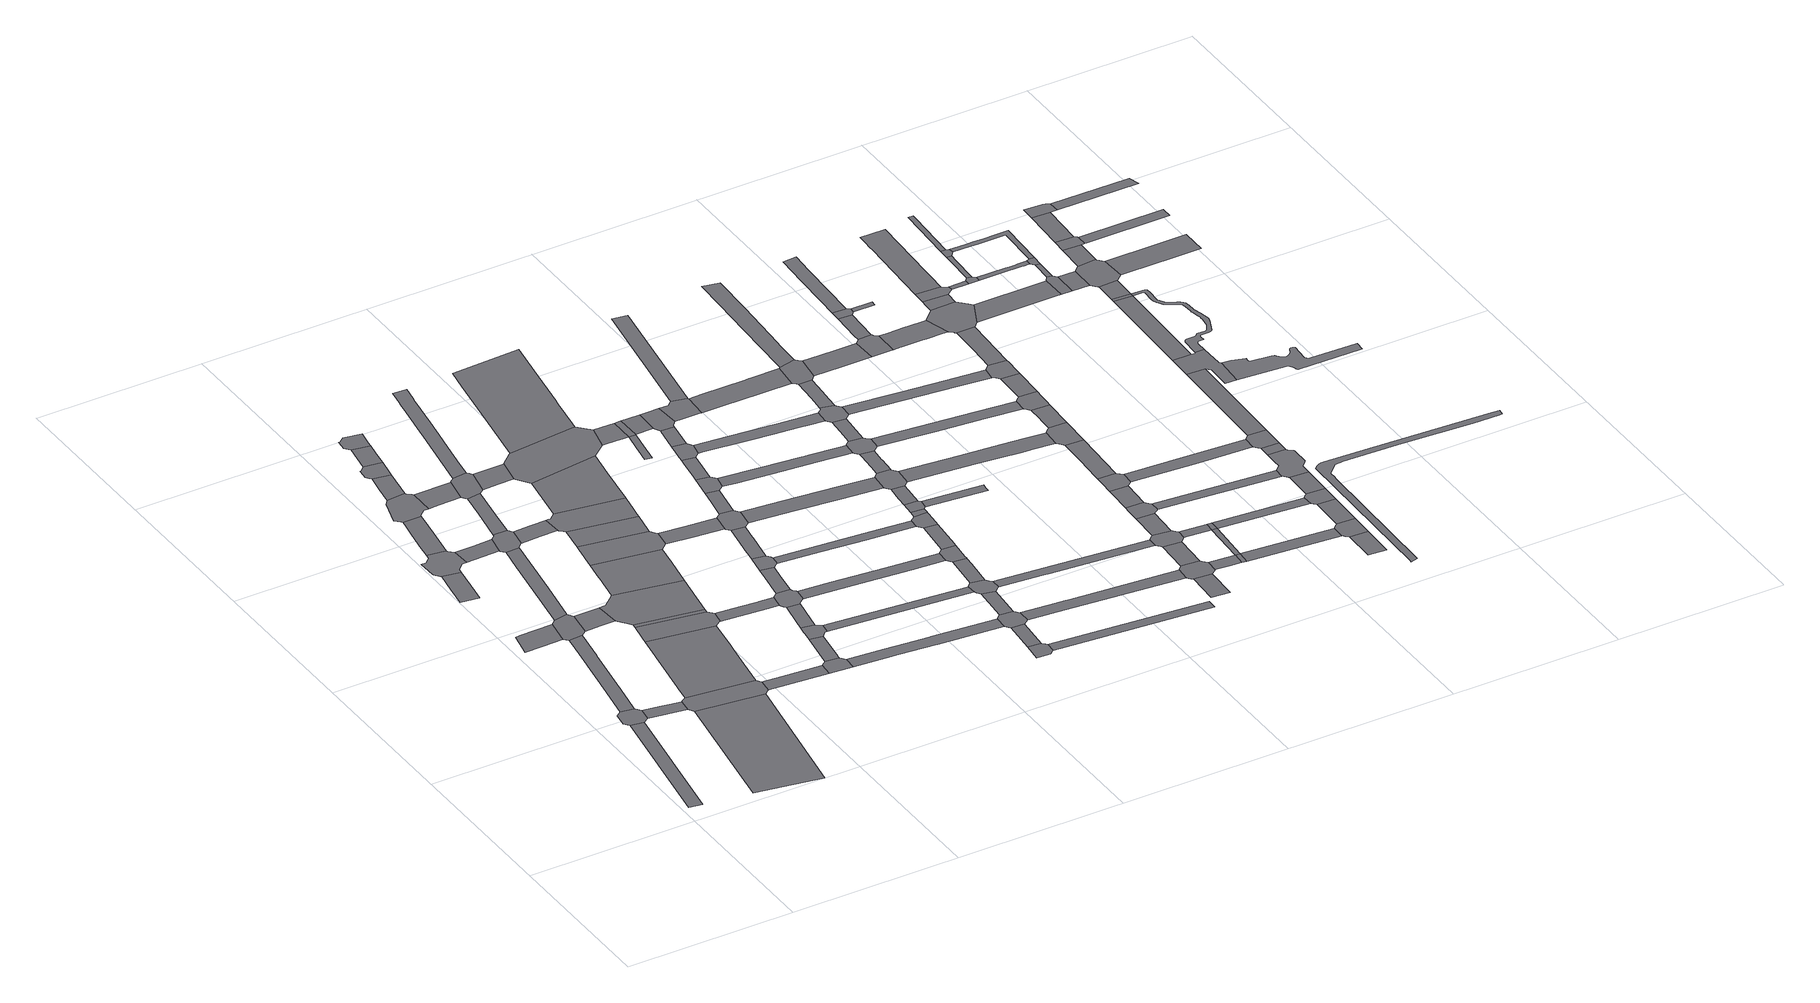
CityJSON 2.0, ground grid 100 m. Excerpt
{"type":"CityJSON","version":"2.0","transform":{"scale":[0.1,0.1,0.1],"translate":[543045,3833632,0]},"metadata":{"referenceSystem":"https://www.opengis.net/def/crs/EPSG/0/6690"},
"CityObjects":{
"road1":{"type":"Road","attributes":{"RoadStructureAttribute.sectionType":"1"},"geometry":[{"type":"MultiSurface","lod":"1","boundaries":[[[0,1,2,3]]]}]},
"road2":{"type":"Road","geometry":[{"type":"MultiSurface","lod":"1","boundaries":[[[4,5,6,0,3,7,8,9,10]]]}]},
"road3":{"type":"Road","attributes":{"RoadStructureAttribute.sectionType":"1"},"geometry":[{"type":"MultiSurface","lod":"1","boundaries":[[[11,8,7,12,13]]]}]},
"road4":{"type":"Road","attributes":{"RoadStructureAttribute.sectionType":"1"},"geometry":[{"type":"MultiSurface","lod":"1","boundaries":[[[14,15,16,17,18,19,20,21,22,23,24,25,4,10]]]}]},
"road5":{"type":"Road","attributes":{"RoadStructureAttribute.sectionType":"1"},"geometry":[{"type":"MultiSurface","lod":"1","boundaries":[[[26,27,28,29,30,31]]]}]},
"road6":{"type":"Road","attributes":{"function":"3","RoadStructureAttribute.sectionType":"1"},"geometry":[{"type":"MultiSurface","lod":"1","boundaries":[[[32,33,34,35]]]}]},
"road7":{"type":"Road","attributes":{"RoadStructureAttribute.sectionType":"1"},"geometry":[{"type":"MultiSurface","lod":"1","boundaries":[[[36,37,38,39,40,41]]]}]},
"road8":{"type":"Road","geometry":[{"type":"MultiSurface","lod":"1","boundaries":[[[42,43,26,31,21,20,44,45]]]}]},
"road9":{"type":"Road","geometry":[{"type":"MultiSurface","lod":"1","boundaries":[[[46,47,48,49,50,51,52,53,54,36,41,55,56,57,58,59,60,61,62,63]]]}]},
"road10":{"type":"Road","geometry":[{"type":"MultiSurface","lod":"1","boundaries":[[[64,65,13,12,66,32,35,67,68,69,70,71,72]]]}]},
"road11":{"type":"Road","attributes":{"RoadStructureAttribute.sectionType":"1"},"geometry":[{"type":"MultiSurface","lod":"1","boundaries":[[[73,74,75,76,46,63,77,78,79]]]}]},
"road12":{"type":"Road","attributes":{"RoadStructureAttribute.sectionType":"1"},"geometry":[{"type":"MultiSurface","lod":"1","boundaries":[[[80,81,45,44,82,83]]]}]},
"road13":{"type":"Road","attributes":{"RoadStructureAttribute.sectionType":"1"},"geometry":[{"type":"MultiSurface","lod":"1","boundaries":[[[84,85,86,87,88,89,90,43,42]]]}]},
"road14":{"type":"Road","attributes":{"RoadStructureAttribute.sectionType":"1"},"geometry":[{"type":"MultiSurface","lod":"1","boundaries":[[[91,92,60,59,93,94]]]}]},
"road15":{"type":"Road","attributes":{"function":"3","RoadStructureAttribute.sectionType":"1"},"geometry":[{"type":"MultiSurface","lod":"1","boundaries":[[[95,96,97,64,72,98,99,100,101]]]}]},
"road16":{"type":"Road","geometry":[{"type":"MultiSurface","lod":"1","boundaries":[[[102,103,104,105,106,107,108,109,110,73,79,111,112,113,114]]]}]},
"road17":{"type":"Road","attributes":{"RoadStructureAttribute.sectionType":"1"},"geometry":[{"type":"MultiSurface","lod":"1","boundaries":[[[115,116,105,104,117]]]}]},
"road18":{"type":"Road","geometry":[{"type":"MultiSurface","lod":"1","boundaries":[[[118,119,120,91,94,121,122,87,86,123,124,125,126,127,128]]]}]},
"road19":{"type":"Road","geometry":[{"type":"MultiSurface","lod":"1","boundaries":[[[129,130,95,101,131,132,133,134,135,136,137]]]}]},
"road20":{"type":"Road","geometry":[{"type":"MultiSurface","lod":"1","boundaries":[[[138,139,140,141,142,143,144,115,117,145,146,147,148]]]}]},
"road21":{"type":"Road","attributes":{"function":"3","RoadStructureAttribute.sectionType":"1"},"geometry":[{"type":"MultiSurface","lod":"1","boundaries":[[[149,129,137,150]]]}]},
"road22":{"type":"Road","attributes":{"RoadStructureAttribute.sectionType":"1"},"geometry":[{"type":"MultiSurface","lod":"1","boundaries":[[[151,70,69,152,153,154]]]}]},
"road23":{"type":"Road","geometry":[{"type":"MultiSurface","lod":"1","boundaries":[[[155,156,157,158,80,83,159,149,150,160,161]]]}]},
"road24":{"type":"Road","attributes":{"RoadStructureAttribute.sectionType":"1"},"geometry":[{"type":"MultiSurface","lod":"1","boundaries":[[[162,114,113,163,164]]]}]},
"road25":{"type":"Road","attributes":{"RoadStructureAttribute.sectionType":"1"},"geometry":[{"type":"MultiSurface","lod":"1","boundaries":[[[165,166,138,148,167,168]]]}]},
"road26":{"type":"Road","attributes":{"RoadStructureAttribute.sectionType":"1"},"geometry":[{"type":"MultiSurface","lod":"1","boundaries":[[[169,170,171,172,173,118,128]]]}]},
"road27":{"type":"Road","geometry":[{"type":"MultiSurface","lod":"1","boundaries":[[[174,175,176,177,178,179,180,165,168,181,182]]]}]},
"road28":{"type":"Road","attributes":{"RoadStructureAttribute.sectionType":"1"},"geometry":[{"type":"MultiSurface","lod":"1","boundaries":[[[183,184,126,125,185,186]]]}]},
"road29":{"type":"Road","attributes":{"function":"3","RoadStructureAttribute.sectionType":"1"},"geometry":[{"type":"MultiSurface","lod":"1","boundaries":[[[187,188,189,190,155,161,191,192]]]}]},
"road30":{"type":"Road","geometry":[{"type":"MultiSurface","lod":"1","boundaries":[[[193,194,195,196,162,164,197,172,171,198,199,200]]]}]},
"road31":{"type":"Road","geometry":[{"type":"MultiSurface","lod":"1","boundaries":[[[201,154,153,202,203,204]]]}]},
"road32":{"type":"Road","geometry":[{"type":"MultiSurface","lod":"1","boundaries":[[[205,206,187,192,207,208,209,210,211]]]}]},
"road33":{"type":"Road","attributes":{"RoadStructureAttribute.sectionType":"1"},"geometry":[{"type":"MultiSurface","lod":"1","boundaries":[[[212,213,214,201,204,215,216,217]]]}]},
"road34":{"type":"Road","attributes":{"RoadStructureAttribute.sectionType":"1"},"geometry":[{"type":"MultiSurface","lod":"1","boundaries":[[[218,219,220,134,133,221,222,223]]]}]},
"road35":{"type":"Road","attributes":{"RoadStructureAttribute.sectionType":"1"},"geometry":[{"type":"MultiSurface","lod":"1","boundaries":[[[224,225,200,199,226,227]]]}]},
"road36":{"type":"Road","attributes":{"function":"3","RoadStructureAttribute.sectionType":"1"},"geometry":[{"type":"MultiSurface","lod":"1","boundaries":[[[228,205,211,229,230]]]}]},
"road37":{"type":"Road","geometry":[{"type":"MultiSurface","lod":"1","boundaries":[[[231,232,233,212,217,234,235,236,237,238,239]]]}]},
"road38":{"type":"Road","attributes":{"RoadStructureAttribute.sectionType":"1"},"geometry":[{"type":"MultiSurface","lod":"1","boundaries":[[[240,241,242,243,244,245,246,247,248,195,194,249,250,251,252,253,254,255,256]]]}]},
"road39":{"type":"Road","geometry":[{"type":"MultiSurface","lod":"1","boundaries":[[[257,258,259,260,183,186,261,262,228,230,263,264,265]]]}]},
"road40":{"type":"Road","attributes":{"RoadStructureAttribute.sectionType":"1"},"geometry":[{"type":"MultiSurface","lod":"1","boundaries":[[[266,267,231,239,268,269]]]}]},
"road41":{"type":"Road","geometry":[{"type":"MultiSurface","lod":"1","boundaries":[[[270,271,223,222,272,266,269,273,274,275,276,277,278,279,280]]]}]},
"road42":{"type":"Road","attributes":{"function":"3","RoadStructureAttribute.sectionType":"1"},"geometry":[{"type":"MultiSurface","lod":"1","boundaries":[[[281,282,283,284,257,265]]]}]},
"road43":{"type":"Road","attributes":{"RoadStructureAttribute.sectionType":"1"},"geometry":[{"type":"MultiSurface","lod":"1","boundaries":[[[285,286,287,270,280,288,289,290]]]}]},
"road44":{"type":"Road","attributes":{"RoadStructureAttribute.sectionType":"1"},"geometry":[{"type":"MultiSurface","lod":"1","boundaries":[[[291,209,208,292,293,294,295]]]}]},
"road45":{"type":"Road","geometry":[{"type":"MultiSurface","lod":"1","boundaries":[[[296,285,290,297,298,299,300,301]]]}]},
"road46":{"type":"Road","geometry":[{"type":"MultiSurface","lod":"1","boundaries":[[[302,303,304,305,224,227,306,307,283,282,308,309]]]}]},
"road47":{"type":"Road","attributes":{"RoadStructureAttribute.sectionType":"1"},"geometry":[{"type":"MultiSurface","lod":"1","boundaries":[[[310,311,312,313,203,202,314,315,316,317,318,319]]]}]},
"road48":{"type":"Road","attributes":{"RoadStructureAttribute.sectionType":"1"},"geometry":[{"type":"MultiSurface","lod":"1","boundaries":[[[320,321,322,296,301,323,324,325]]]}]},
"road49":{"type":"Road","attributes":{"RoadStructureAttribute.sectionType":"1"},"geometry":[{"type":"MultiSurface","lod":"1","boundaries":[[[237,236,326,327]]]}]},
"road50":{"type":"Road","geometry":[{"type":"MultiSurface","lod":"1","boundaries":[[[328,329,330,295,294,331,320,325,332,333,334,335,336,337,338]]]}]},
"road51":{"type":"Road","attributes":{"function":"3","RoadStructureAttribute.sectionType":"1"},"geometry":[{"type":"MultiSurface","lod":"1","boundaries":[[[339,340,341,342,343,344,345,346,304,303]]]}]},
"road52":{"type":"Road","attributes":{"RoadStructureAttribute.sectionType":"1"},"geometry":[{"type":"MultiSurface","lod":"1","boundaries":[[[347,348,328,338,349,350]]]}]},
"road53":{"type":"Road","attributes":{"RoadStructureAttribute.sectionType":"1"},"geometry":[{"type":"MultiSurface","lod":"1","boundaries":[[[351,352,277,276,353,354,355,356,357]]]}]},
"road54":{"type":"Road","attributes":{"RoadStructureAttribute.sectionType":"1"},"geometry":[{"type":"MultiSurface","lod":"1","boundaries":[[[358,309,308,359,360,361,362,363,364]]]}]},
"road55":{"type":"Road","geometry":[{"type":"MultiSurface","lod":"1","boundaries":[[[365,347,350,366,367,368]]]}]},
"road56":{"type":"Road","attributes":{"RoadStructureAttribute.sectionType":"1"},"geometry":[{"type":"MultiSurface","lod":"1","boundaries":[[[363,369,370,371,372,373,374,375]]]}]},
"road57":{"type":"Road","geometry":[{"type":"MultiSurface","lod":"1","boundaries":[[[376,377,378,379,380,381,382,383]]]}]},
"road58":{"type":"Road","attributes":{"RoadStructureAttribute.sectionType":"1"},"geometry":[{"type":"MultiSurface","lod":"1","boundaries":[[[384,385,386,365,368,387,388]]]}]},
"road59":{"type":"Road","attributes":{"RoadStructureAttribute.sectionType":"1"},"geometry":[{"type":"MultiSurface","lod":"1","boundaries":[[[389,376,383,390,391,392]]]}]},
"road60":{"type":"Road","attributes":{"RoadStructureAttribute.sectionType":"1"},"geometry":[{"type":"MultiSurface","lod":"1","boundaries":[[[393,394,299,298,395,396,397,398]]]}]},
"road61":{"type":"Road","geometry":[{"type":"MultiSurface","lod":"1","boundaries":[[[364,363,375,399,400]]]}]},
"road62":{"type":"Road","geometry":[{"type":"MultiSurface","lod":"1","boundaries":[[[401,402,319,318,403,389,392,404,405,406]]]}]},
"road63":{"type":"Road","geometry":[{"type":"MultiSurface","lod":"1","boundaries":[[[407,408,409,384,388,410,411,412,413]]]}]},
"road64":{"type":"Road","attributes":{"RoadStructureAttribute.sectionType":"1"},"geometry":[{"type":"MultiSurface","lod":"1","boundaries":[[[400,399,414,415,416]]]}]},
"road65":{"type":"Road","attributes":{"RoadStructureAttribute.sectionType":"1"},"geometry":[{"type":"MultiSurface","lod":"1","boundaries":[[[417,401,406,418]]]}]},
"road66":{"type":"Road","attributes":{"RoadStructureAttribute.sectionType":"1"},"geometry":[{"type":"MultiSurface","lod":"1","boundaries":[[[419,420,407,413,421]]]}]},
"road67":{"type":"Road","attributes":{"RoadStructureAttribute.sectionType":"1"},"geometry":[{"type":"MultiSurface","lod":"1","boundaries":[[[422,423,335,334,424,425,426,427]]]}]},
"road68":{"type":"Road","geometry":[{"type":"MultiSurface","lod":"1","boundaries":[[[428,429,327,326,430,417,418,431,432,433,434,435]]]}]},
"road69":{"type":"Road","geometry":[{"type":"MultiSurface","lod":"1","boundaries":[[[436,416,415,437,419,421,438,439,440,441]]]}]},
"road70":{"type":"Road","attributes":{"RoadStructureAttribute.sectionType":"1"},"geometry":[{"type":"MultiSurface","lod":"1","boundaries":[[[442,443,428,435,444,445]]]}]},
"road71":{"type":"Road","geometry":[{"type":"MultiSurface","lod":"1","boundaries":[[[446,357,356,442,445,447,448,449]]]}]},
"road72":{"type":"Road","attributes":{"RoadStructureAttribute.sectionType":"1"},"geometry":[{"type":"MultiSurface","lod":"1","boundaries":[[[450,451,452,453,454,367,366,455,456,457,458,459,460,461,462]]]}]},
"road73":{"type":"Road","geometry":[{"type":"MultiSurface","lod":"1","boundaries":[[[463,464,465,466,441,440,467,468,469,470,471,472]]]}]},
"road74":{"type":"Road","attributes":{"RoadStructureAttribute.sectionType":"1"},"geometry":[{"type":"MultiSurface","lod":"1","boundaries":[[[473,474,446,449,475,476]]]}]},
"road75":{"type":"Road","geometry":[{"type":"MultiSurface","lod":"1","boundaries":[[[477,478,479,480,481,482,398,397,483,473,476]]]}]},
"road76":{"type":"Road","attributes":{"RoadStructureAttribute.sectionType":"1"},"geometry":[{"type":"MultiSurface","lod":"1","boundaries":[[[381,380,484,485]]]}]},
"road77":{"type":"Road","attributes":{"RoadStructureAttribute.sectionType":"1"},"geometry":[{"type":"MultiSurface","lod":"1","boundaries":[[[486,487,488,489,412,411,490,491,492,493,494,495,496,497]]]}]},
"road78":{"type":"Road","attributes":{"RoadStructureAttribute.sectionType":"1"},"geometry":[{"type":"MultiSurface","lod":"1","boundaries":[[[498,481,480,499,500]]]}]},
"road79":{"type":"Road","geometry":[{"type":"MultiSurface","lod":"1","boundaries":[[[501,498,500,502,503,504]]]}]},
"road80":{"type":"Road","attributes":{"RoadStructureAttribute.sectionType":"1"},"geometry":[{"type":"MultiSurface","lod":"1","boundaries":[[[505,506,501,504,507]]]}]},
"road81":{"type":"Road","attributes":{"RoadStructureAttribute.sectionType":"1"},"geometry":[{"type":"MultiSurface","lod":"1","boundaries":[[[508,509,510,511,512,405,404,513,514,515]]]}]},
"road82":{"type":"Road","attributes":{"RoadStructureAttribute.sectionType":"1"},"geometry":[{"type":"MultiSurface","lod":"1","boundaries":[[[516,463,472,517]]]}]},
"road83":{"type":"Road","geometry":[{"type":"MultiSurface","lod":"1","boundaries":[[[518,519,427,426,505,507,520,521,522,523]]]}]},
"road84":{"type":"Road","attributes":{"RoadStructureAttribute.sectionType":"1"},"geometry":[{"type":"MultiSurface","lod":"1","boundaries":[[[433,432,524,525,526,527]]]}]},
"road85":{"type":"Road","attributes":{"RoadStructureAttribute.sectionType":"1"},"geometry":[{"type":"MultiSurface","lod":"1","boundaries":[[[528,529,530,531,518,523,532,533,534]]]}]},
"road86":{"type":"Road","attributes":{"RoadStructureAttribute.sectionType":"1"},"geometry":[{"type":"MultiSurface","lod":"1","boundaries":[[[535,536,537,538,471,470,539,540,541,542,543,544,545]]]}]},
"road87":{"type":"Road","attributes":{"RoadStructureAttribute.sectionType":"1"},"geometry":[{"type":"MultiSurface","lod":"1","boundaries":[[[546,547,548,503,502]]]}]},
"road88":{"type":"Road","geometry":[{"type":"MultiSurface","lod":"1","boundaries":[[[549,550,551,462,461,552,553,528,534,554,555,556,557,558,559]]]}]},
"road89":{"type":"Road","attributes":{"RoadStructureAttribute.sectionType":"1"},"geometry":[{"type":"MultiSurface","lod":"1","boundaries":[[[560,561,549,559,562]]]}]},
"road90":{"type":"Road","geometry":[{"type":"MultiSurface","lod":"1","boundaries":[[[563,564,565,497,496,566,567,560,562,568,569,570,571,572,573]]]}]},
"road91":{"type":"Road","attributes":{"RoadStructureAttribute.sectionType":"1"},"geometry":[{"type":"MultiSurface","lod":"1","boundaries":[[[574,575,563,573,576,577,578,579]]]}]},
"road92":{"type":"Road","attributes":{"RoadStructureAttribute.sectionType":"1"},"geometry":[{"type":"MultiSurface","lod":"1","boundaries":[[[580,581,582,583]]]}]},
"road93":{"type":"Road","geometry":[{"type":"MultiSurface","lod":"1","boundaries":[[[584,585,586,587,588,545,544,589,574,579,590,591,592]]]}]},
"road94":{"type":"Road","geometry":[{"type":"MultiSurface","lod":"1","boundaries":[[[593,594,595,515,514,596,597,580,583,598,599,600,601,602,603]]]}]},
"road95":{"type":"Road","attributes":{"RoadStructureAttribute.sectionType":"1"},"geometry":[{"type":"MultiSurface","lod":"1","boundaries":[[[604,605,606,607,521,520,608,609,610,611,612,613,614,615]]]}]},
"road96":{"type":"Road","attributes":{"RoadStructureAttribute.sectionType":"1"},"geometry":[{"type":"MultiSurface","lod":"1","boundaries":[[[616,593,603,617]]]}]},
"road97":{"type":"Road","geometry":[{"type":"MultiSurface","lod":"1","boundaries":[[[618,619,620,527,526,621,622,616,617,623,624,625,626,627,628,629,630]]]}]},
"road98":{"type":"Road","attributes":{"RoadStructureAttribute.sectionType":"1"},"geometry":[{"type":"MultiSurface","lod":"1","boundaries":[[[631,632,633,634,635,587,586,636,637,638,639,640,641,642,643]]]}]},
"road99":{"type":"Road","attributes":{"RoadStructureAttribute.sectionType":"1"},"geometry":[{"type":"MultiSurface","lod":"1","boundaries":[[[644,645,556,555,646,647,648,649]]]}]},
"road100":{"type":"Road","attributes":{"RoadStructureAttribute.sectionType":"1"},"geometry":[{"type":"MultiSurface","lod":"1","boundaries":[[[650,600,599,651,652,653,654]]]}]},
"road101":{"type":"Road","attributes":{"RoadStructureAttribute.sectionType":"1"},"geometry":[{"type":"MultiSurface","lod":"1","boundaries":[[[655,618,630,656,657]]]}]},
"road102":{"type":"Road","attributes":{"RoadStructureAttribute.sectionType":"1"},"geometry":[{"type":"MultiSurface","lod":"1","boundaries":[[[658,659,592,591,660,661,662,663,664]]]}]},
"road103":{"type":"Road","geometry":[{"type":"MultiSurface","lod":"1","boundaries":[[[665,666,667,655,657,668,669,670,671,672,673,674,675]]]}]},
"road104":{"type":"Road","geometry":[{"type":"MultiSurface","lod":"1","boundaries":[[[654,653,676,677]]]}]},
"road105":{"type":"Road","attributes":{"RoadStructureAttribute.sectionType":"1"},"geometry":[{"type":"MultiSurface","lod":"1","boundaries":[[[678,679,571,570,680,681,682,683]]]}]},
"road106":{"type":"Road","attributes":{"RoadStructureAttribute.sectionType":"1"},"geometry":[{"type":"MultiSurface","lod":"1","boundaries":[[[684,685,665,675,686]]]}]},
"road107":{"type":"Road","attributes":{"RoadStructureAttribute.sectionType":"1"},"geometry":[{"type":"MultiSurface","lod":"1","boundaries":[[[627,626,687,688]]]}]},
"road108":{"type":"Road","attributes":{"RoadStructureAttribute.sectionType":"1"},"geometry":[{"type":"MultiSurface","lod":"1","boundaries":[[[687,654,677,689]]]}]},
"road109":{"type":"Road","geometry":[{"type":"MultiSurface","lod":"1","boundaries":[[[690,691,692,684,686,693,694,695,696,697]]]}]},
"road110":{"type":"Road","geometry":[{"type":"MultiSurface","lod":"1","boundaries":[[[688,687,689,698]]]}]},
"road111":{"type":"Road","attributes":{"RoadStructureAttribute.sectionType":"1"},"geometry":[{"type":"MultiSurface","lod":"1","boundaries":[[[699,700,701,702,690,697,703]]]}]},
"road112":{"type":"Road","geometry":[{"type":"MultiSurface","lod":"1","boundaries":[[[704,705,706,664,663,707,708,709,710,711,712]]]}]},
"road113":{"type":"Road","geometry":[{"type":"MultiSurface","lod":"1","boundaries":[[[713,714,715,615,614,716,717,699,703,718]]]}]},
"road114":{"type":"Road","attributes":{"RoadStructureAttribute.sectionType":"1"},"geometry":[{"type":"MultiSurface","lod":"1","boundaries":[[[719,720,704,712,721]]]}]},
"road115":{"type":"Road","attributes":{"RoadStructureAttribute.sectionType":"1"},"geometry":[{"type":"MultiSurface","lod":"1","boundaries":[[[722,677,676,723,724]]]}]},
"road116":{"type":"Road","geometry":[{"type":"MultiSurface","lod":"1","boundaries":[[[725,726,719,721,727,728,729]]]}]},
"road117":{"type":"Road","attributes":{"RoadStructureAttribute.sectionType":"1"},"geometry":[{"type":"MultiSurface","lod":"1","boundaries":[[[730,731,732,713,718,733]]]}]},
"road118":{"type":"Road","geometry":[{"type":"MultiSurface","lod":"1","boundaries":[[[734,735,649,648,736,737,730,733,738,739,740]]]}]},
"road119":{"type":"Road","attributes":{"RoadStructureAttribute.sectionType":"1"},"geometry":[{"type":"MultiSurface","lod":"1","boundaries":[[[698,689,741,742,743]]]}]},
"road120":{"type":"Road","attributes":{"RoadStructureAttribute.sectionType":"1"},"geometry":[{"type":"MultiSurface","lod":"1","boundaries":[[[671,670,744,745]]]}]},
"road121":{"type":"Road","attributes":{"RoadStructureAttribute.sectionType":"1"},"geometry":[{"type":"MultiSurface","lod":"1","boundaries":[[[746,747,748,749,750,751,752,725,729]]]}]},
"road122":{"type":"Road","attributes":{"RoadStructureAttribute.sectionType":"1"},"geometry":[{"type":"MultiSurface","lod":"1","boundaries":[[[753,754,755,709,708,756,757,758,759,760,761,762]]]}]},
"road123":{"type":"Road","geometry":[{"type":"MultiSurface","lod":"1","boundaries":[[[763,764,728,727]]]}]},
"road124":{"type":"Road","attributes":{"RoadStructureAttribute.sectionType":"1"},"geometry":[{"type":"MultiSurface","lod":"1","boundaries":[[[765,766,734,740,767]]]}]},
"road125":{"type":"Road","geometry":[{"type":"MultiSurface","lod":"1","boundaries":[[[768,769,683,682,770,771,765,767,772,773,774]]]}]},
"road126":{"type":"Road","attributes":{"RoadStructureAttribute.sectionType":"1"},"geometry":[{"type":"MultiSurface","lod":"1","boundaries":[[[775,695,694,776,777,778]]]}]},
"road127":{"type":"Road","attributes":{"RoadStructureAttribute.sectionType":"1"},"geometry":[{"type":"MultiSurface","lod":"1","boundaries":[[[779,780,781,782]]]}]},
"road128":{"type":"Road","attributes":{"RoadStructureAttribute.sectionType":"1"},"geometry":[{"type":"MultiSurface","lod":"1","boundaries":[[[783,784,785,768,774]]]}]},
"road129":{"type":"Road","geometry":[{"type":"MultiSurface","lod":"1","boundaries":[[[786,787,724,723,788,789,779,782,790,791,792]]]}]},
"road130":{"type":"Road","attributes":{"RoadStructureAttribute.sectionType":"1"},"geometry":[{"type":"MultiSurface","lod":"1","boundaries":[[[793,786,792,794,795]]]}]},
"road131":{"type":"Road","geometry":[{"type":"MultiSurface","lod":"1","boundaries":[[[796,797,798,799,800,762,761,801,802,803,784,783,804,805,806]]]}]},
"road132":{"type":"Road","geometry":[{"type":"MultiSurface","lod":"1","boundaries":[[[807,808,809,743,742,810,811,793,795,812,813,814]]]}]},
"road133":{"type":"Road","attributes":{"RoadStructureAttribute.sectionType":"1"},"geometry":[{"type":"MultiSurface","lod":"1","boundaries":[[[815,816,798,797,817]]]}]},
"road134":{"type":"Road","attributes":{"RoadStructureAttribute.sectionType":"1"},"geometry":[{"type":"MultiSurface","lod":"1","boundaries":[[[818,807,814,819]]]}]},
"road135":{"type":"Road","geometry":[{"type":"MultiSurface","lod":"1","boundaries":[[[820,821,815,817,822,823,824,825]]]}]},
"road136":{"type":"Road","geometry":[{"type":"MultiSurface","lod":"1","boundaries":[[[826,827,828,829,830,745,744,831,832,818,819,833,834,835,836,837,838,839,840]]]}]},
"road137":{"type":"Road","attributes":{"RoadStructureAttribute.sectionType":"1"},"geometry":[{"type":"MultiSurface","lod":"1","boundaries":[[[841,842,843,844,845,846,820,825,847,848,849]]]}]},
"road138":{"type":"Road","attributes":{"RoadStructureAttribute.sectionType":"1"},"geometry":[{"type":"MultiSurface","lod":"1","boundaries":[[[850,826,840,851]]]}]},
"road139":{"type":"Road","geometry":[{"type":"MultiSurface","lod":"1","boundaries":[[[852,853,854,778,777,855,856,850,851,857]]]}]},
"road140":{"type":"Road","attributes":{"RoadStructureAttribute.sectionType":"1"},"geometry":[{"type":"MultiSurface","lod":"1","boundaries":[[[823,822,858,859]]]}]},
"road141":{"type":"Road","attributes":{"RoadStructureAttribute.sectionType":"1"},"geometry":[{"type":"MultiSurface","lod":"1","boundaries":[[[860,806,805,861,862,863,864]]]}]},
"road142":{"type":"Road","geometry":[{"type":"MultiSurface","lod":"1","boundaries":[[[865,859,858,866,867,868]]]}]},
"road143":{"type":"Road","attributes":{"RoadStructureAttribute.sectionType":"1"},"geometry":[{"type":"MultiSurface","lod":"1","boundaries":[[[869,870,865,868,871,872]]]}]},
"road144":{"type":"Road","geometry":[{"type":"MultiSurface","lod":"1","boundaries":[[[873,852,857,874,875]]]}]},
"road145":{"type":"Road","geometry":[{"type":"MultiSurface","lod":"1","boundaries":[[[876,869,872,877,878,879]]]}]},
"road146":{"type":"Road","attributes":{"RoadStructureAttribute.sectionType":"1"},"geometry":[{"type":"MultiSurface","lod":"1","boundaries":[[[880,876,879,881,882]]]}]},
"road147":{"type":"Road","attributes":{"RoadStructureAttribute.sectionType":"1"},"geometry":[{"type":"MultiSurface","lod":"1","boundaries":[[[883,884,885,886,867,866,887,888,889,890,891,892]]]}]},
"road148":{"type":"Road","attributes":{"RoadStructureAttribute.sectionType":"1"},"geometry":[{"type":"MultiSurface","lod":"1","boundaries":[[[893,894,895,896,897,898,899,873,875,900,901,902,903]]]}]},
"road149":{"type":"Road","attributes":{"RoadStructureAttribute.sectionType":"1"},"geometry":[{"type":"MultiSurface","lod":"1","boundaries":[[[904,905,906,907,908,878,877,909,910,911,912,913,914]]]}]},
"road150":{"type":"Road","geometry":[{"type":"MultiSurface","lod":"1","boundaries":[[[915,864,863,916,917,918]]]}]},
"road151":{"type":"Road","attributes":{"RoadStructureAttribute.sectionType":"1"},"geometry":[{"type":"MultiSurface","lod":"1","boundaries":[[[919,920,921,922,923,924,925,926,927,928,929,930,931,932,933,934,935,936,937,938,939,940,941]]]}]},
"road152":{"type":"Road","attributes":{"RoadStructureAttribute.sectionType":"1"},"geometry":[{"type":"MultiSurface","lod":"1","boundaries":[[[942,899,898,943,944,945]]]}]},
"road153":{"type":"Road","attributes":{"RoadStructureAttribute.sectionType":"1"},"geometry":[{"type":"MultiSurface","lod":"1","boundaries":[[[946,947,948,915,918,949,950]]]}]},
"road154":{"type":"Road","geometry":[{"type":"MultiSurface","lod":"1","boundaries":[[[913,892,891,946,950,914]]]}]},
"road155":{"type":"Road","attributes":{"RoadStructureAttribute.sectionType":"1"},"geometry":[{"type":"MultiSurface","lod":"1","boundaries":[[[917,916,951,952]]]}]},
"road156":{"type":"Road","geometry":[{"type":"MultiSurface","lod":"1","boundaries":[[[953,942,945,954]]]}]},
"road157":{"type":"Road","attributes":{"RoadStructureAttribute.sectionType":"1"},"geometry":[{"type":"MultiSurface","lod":"1","boundaries":[[[955,956,953,954]]]}]},
"road158":{"type":"Road","attributes":{"RoadStructureAttribute.sectionType":"1"},"geometry":[{"type":"MultiSurface","lod":"1","boundaries":[[[957,958,959,960,961,962,963,964,965,966,967,968,969,970,971,972,973,974,975,976,977,978,979,980,981,982,983,984,985,986,987,988,989,990,991,992,993,994,995,954,945,996,997,998,999,1000,1001,1002,1003,1004,1005,1006,1007,1008,1009,1010,1011,1012,1013,1014,1015,1016,1017,1018,1019,1020,1021,1022,1023,1024,1025,1026,1027,1028,1029,1030,1031,1032,1033,1034,1035,1036,895,894]]]}]},
"road159":{"type":"Road","geometry":[{"type":"MultiSurface","lod":"1","boundaries":[[[1037,1038,1039,1040,952,951,1041,956,955,1042,1043,1044]]]}]},
"road160":{"type":"Road","attributes":{"RoadStructureAttribute.sectionType":"1"},"geometry":[{"type":"MultiSurface","lod":"1","boundaries":[[[1045,1039,1038,1046]]]}]},
"road161":{"type":"Road","geometry":[{"type":"MultiSurface","lod":"1","boundaries":[[[1047,1048,1049,1050,1051,1052,1053,1054,1055,1056,1057,1058,1059,1060,1061,1062,1063,1064,1065,1066,1067,1068,1069,1070,1071,1072,903,902,1073,1074,1075,1076,1077,1078,1079,1080,1081]]]}]},
"road162":{"type":"Road","geometry":[{"type":"MultiSurface","lod":"1","boundaries":[[[1082,1045,1046,1083,1084,1085,1086,1087]]]}]},
"road163":{"type":"Road","attributes":{"RoadStructureAttribute.sectionType":"1"},"geometry":[{"type":"MultiSurface","lod":"1","boundaries":[[[1088,1082,1087,1089]]]}]},
"road164":{"type":"Road","geometry":[{"type":"MultiSurface","lod":"1","boundaries":[[[1090,1091,1088,1089,1092,1093,1094,1095,1096,1097]]]}]},
"road165":{"type":"Road","attributes":{"RoadStructureAttribute.sectionType":"1"},"geometry":[{"type":"MultiSurface","lod":"1","boundaries":[[[1098,1044,1043,1099,1100,1101,1102,1103]]]}]},
"road166":{"type":"Road","attributes":{"RoadStructureAttribute.sectionType":"1"},"geometry":[{"type":"MultiSurface","lod":"1","boundaries":[[[1104,1084,1083,1105,1106,1107]]]}]},
"road167":{"type":"Road","attributes":{"RoadStructureAttribute.sectionType":"1"},"geometry":[{"type":"MultiSurface","lod":"1","boundaries":[[[1108,1094,1093,1109,1110]]]}]}
},
"vertices":[
[173,942,0],[40,124,0],[117,113,0],[251,930,0],
[194,1076,0],[162,1054,0],[150,974,0],[288,953,0],[296,1032,0],[274,1065,0],[273,1066,0],
[409,1013,0],[507,918,0],[519,996,0],
[288,1159,0],[310,1292,0],[310,1294,0],[313,1312,0],[359,1592,0],[360,1595,0],[392,1794,0],[310,1789,0],[306,1764,0],[289,1654,0],[254,1431,0],[234,1311,0],
[313,1966,0],[117,1960,0],[87,1959,0],[57,1810,0],[163,1812,0],[285,1815,0],
[530,885,0],[398,72,0],[791,2,0],[930,835,0],
[48,2645,0],[28,2519,0],[7,2389,0],[115,2371,0],[126,2440,0],[156,2627,0],
[425,2005,0],[342,1990,0],[424,1819,0],[446,1969,0],
[84,2855,0],[80,2827,0],[72,2820,0],[52,2802,0],[45,2795,0],[15,2795,0],[18,2686,0],[21,2681,0],[44,2651,0],[161,2655,0],[167,2660,0],[196,2686,0],[202,2691,0],[227,2692,0],[223,2803,0],[220,2807,0],[196,2834,0],[192,2839,0],
[552,1018,0],[524,999,0],[510,914,0],[957,858,0],[959,859,0],[961,859,0],[969,941,0],[968,943,0],[951,969,0],
[137,3184,0],[129,3135,0],[116,3059,0],[94,2926,0],[220,3013,0],[242,3144,0],[248,3184,0],
[602,1973,0],[537,1971,0],[519,1822,0],[609,1824,0],
[469,2270,0],[509,2524,0],[532,2669,0],[453,2667,0],[429,2525,0],[391,2289,0],[345,2004,0],
[450,2809,0],[343,2806,0],[333,2695,0],[428,2697,0],
[643,1575,0],[601,1315,0],[562,1079,0],[978,1135,0],[1000,1275,0],[1007,1319,0],[1038,1515,0],
[309,3385,0],[287,3407,0],[282,3413,0],[172,3405,0],[169,3400,0],[149,3375,0],[147,3373,0],[103,3222,0],[129,3192,0],[250,3193,0],[287,3226,0],[316,3226,0],[317,3376,0],
[208,3618,0],[190,3514,0],[314,3600,0],
[481,2844,0],[480,2834,0],[456,2813,0],[431,2693,0],[452,2668,0],[533,2676,0],[559,2696,0],[564,2701,0],[584,2814,0],[582,2817,0],[562,2842,0],
[667,1717,0],[648,1608,0],[1068,1538,0],[1071,1541,0],[1077,1541,0],[1090,1621,0],[1084,1626,0],[1082,1629,0],[1062,1651,0],
[227,3738,0],[218,3730,0],[196,3708,0],[189,3708,0],[184,3647,0],[191,3638,0],[198,3630,0],[319,3630,0],[320,3636,0],[321,3641,0],[333,3721,0],
[671,1744,0],[1067,1680,0],
[1089,931,0],[1281,833,0],[1312,831,0],[1319,913,0],
[717,2039,0],[690,2016,0],[642,1975,0],[623,1974,0],[650,1772,0],[1100,1884,0],[1114,1968,0],
[543,3380,0],[382,3228,0],[514,3232,0],
[253,3905,0],[240,3820,0],[350,3823,0],[361,3887,0],
[587,3002,0],[619,3203,0],[620,3210,0],[539,3202,0],[514,3050,0],
[273,4025,0],[266,4019,0],[242,4000,0],[235,4000,0],[229,3939,0],[236,3929,0],[245,3916,0],[366,3919,0],[381,4007,0],
[784,2819,0],[694,2816,0],[682,2705,0],[788,2707,0],
[766,2340,0],[758,2290,0],[747,2219,0],[745,2209,0],[1143,2144,0],[1164,2276,0],
[667,3401,0],[656,3415,0],[572,3405,0],[544,3382,0],[515,3231,0],[650,3234,0],[651,3235,0],[680,3385,0],
[1352,938,0],[1450,819,0],[1457,900,0],[1432,929,0],
[795,2521,0],[791,2493,0],[1203,2308,0],[1206,2308,0],[1220,2416,0],[1217,2420,0],[1193,2456,0],
[1387,1160,0],[1354,948,0],[1353,947,0],[1433,939,0],[1435,949,0],[1464,1147,0],
[1346,1598,0],[1342,1598,0],[1240,1607,0],[1344,1517,0],[1417,1511,0],[1431,1591,0],
[868,3388,0],[852,3388,0],[743,3238,0],[840,3240,0],
[820,2671,0],[1197,2477,0],[1218,2605,0],
[1404,1273,0],[1398,1231,0],[1395,1213,0],[1484,1166,0],[1494,1175,0],[1507,1174,0],[1513,1234,0],[1500,1245,0],[1483,1261,0],
[712,4251,0],[696,4161,0],[692,4137,0],[680,4062,0],[649,3872,0],[640,3818,0],[619,3685,0],[610,3633,0],[574,3416,0],[670,3501,0],[697,3667,0],[711,3749,0],[738,3918,0],[771,4124,0],[772,4128,0],[778,4161,0],[792,4246,0],
[849,2851,0],[821,2827,0],[813,2820,0],[799,2820,0],[791,2703,0],[800,2694,0],[1222,2631,0],[1230,2676,0],[1248,2788,0],
[1439,1475,0],[1412,1323,0],[1493,1324,0],[1517,1468,0],
[1461,1616,0],[1452,1609,0],[1430,1490,0],[1518,1474,0],[1528,1482,0],[1552,1500,0],[1555,1500,0],[1566,1579,0],[1562,1583,0],[1549,1600,0],[1541,1611,0],
[1288,3039,0],[1315,3209,0],[899,3158,0],[876,3013,0],
[1498,1844,0],[1486,1769,0],[1467,1652,0],[1560,1731,0],[1561,1738,0],[1576,1831,0],
[1377,2401,0],[1378,2290,0],[1420,2285,0],[1541,2273,0],[1559,2384,0],
[1517,1961,0],[1596,1846,0],[1609,1855,0],[1618,1914,0],[1611,1925,0],[1596,1948,0],
[1396,3459,0],[1362,3496,0],[946,3454,0],[938,3447,0],[841,3239,0],[879,3185,0],[1395,3273,0],[1430,3422,0],
[1945,857,0],[1939,857,0],[1800,869,0],[1679,880,0],[1672,800,0],[1715,797,0],[1935,777,0],[1938,777,0],[2320,743,0],[2326,824,0],
[1563,2245,0],[1527,2026,0],[1526,2019,0],[1624,2124,0],[1626,2136,0],[1642,2234,0],
[2352,1099,0],[2350,1158,0],
[1591,2411,0],[1590,2407,0],[1563,2387,0],[1544,2268,0],[1643,2237,0],[1670,2255,0],[1677,2260,0],[1691,2369,0],[1688,2374,0],[1670,2402,0],[1669,2403,0],
[1368,3530,0],[1399,3723,0],[1405,3760,0],[1452,4056,0],[1486,4270,0],[1076,4253,0],[1055,4125,0],[1002,3795,0],
[1624,2611,0],[1607,2512,0],[1701,2598,0],[1702,2598,0],
[2070,1533,0],[1763,1561,0],[1735,1484,0],[1929,1468,0],[2180,1446,0],[2376,1429,0],[2382,1505,0],
[1528,3421,0],[1397,3273,0],[1412,3273,0],[1477,3273,0],[1521,3273,0],[1557,3273,0],[1557,3421,0],
[1647,2746,0],[1735,2621,0],[1749,2700,0],[1725,2732,0],
[1555,3261,0],[1540,3169,0],[1520,3048,0],[1560,3041,0],[1580,3163,0],[1596,3263,0],[1597,3270,0],
[2326,516,0],[2316,404,0],[2395,397,0],[2413,412,0],[2425,421,0],[2428,480,0],[2419,491,0],[2405,508,0],
[1678,2940,0],[1674,2914,0],[1652,2775,0],[1742,2838,0],[1756,2928,0],
[2344,711,0],[2404,509,0],[2422,706,0],[2423,708,0],
[2183,1863,0],[1916,1887,0],[1868,1832,0],[2124,1808,0],[2407,1783,0],[2412,1842,0],
[1598,3272,0],[1598,3421,0],
[2355,849,0],[2346,842,0],[2335,722,0],[2455,732,0],[2457,811,0],[2434,840,0],
[1700,3079,0],[1690,3021,0],[1683,2974,0],[1770,2940,0],[1787,2955,0],[1802,3031,0],[1780,3065,0],
[1598,3273,0],[1706,3273,0],[1713,3421,0],
[2374,1066,0],[2453,1049,0],
[1727,3236,0],[1725,3227,0],[1807,3233,0],
[2256,2312,0],[1933,2345,0],[1950,2232,0],[2209,2206,0],[2449,2181,0],[2459,2291,0],
[2379,1185,0],[2360,1168,0],[2360,1088,0],[2476,1069,0],[2485,1076,0],[2484,1135,0],[2470,1152,0],[2457,1168,0],
[1758,3421,0],[1709,3267,0],[1808,3245,0],[1827,3264,0],[1836,3272,0],[1826,3421,0],
[2401,1398,0],[2394,1333,0],[2475,1333,0],[2481,1391,0],
[2413,1532,0],[2481,1394,0],[2483,1414,0],[2494,1524,0],
[2443,2629,0],[2274,2646,0],[2234,2650,0],[2232,2650,0],[1999,2673,0],[1811,2613,0],[2020,2592,0],[2226,2571,0],[2357,2557,0],[2435,2550,0],[2437,2549,0],[2479,2545,0],[2486,2625,0],
[1915,3448,0],[1908,3441,0],[1897,3430,0],[1887,3421,0],[1875,3272,0],[1892,3272,0],[1992,3272,0],[1998,3272,0],[2007,3420,0],[2004,3423,0],
[2435,1752,0],[2419,1598,0],[2496,1546,0],[2515,1744,0],
[2516,1762,0],[2518,1785,0],[2520,1799,0],[2526,1867,0],[2446,1865,0],[2425,1851,0],[2417,1772,0],
[3352,338,0],[3356,397,0],
[2280,2983,0],[2231,2988,0],[2224,2989,0],[2012,3010,0],[1813,2952,0],[2077,2924,0],[2222,2908,0],[2308,2899,0],[2361,2893,0],[2423,2887,0],[2510,2879,0],[2516,2959,0],
[2451,1912,0],[2527,1872,0],[2530,1904,0],
[2458,1990,0],[2543,1916,0],[2552,1971,0],[2538,1983,0],
[2474,2148,0],[2464,2053,0],[2552,2140,0],
[2747,786,0],[2721,788,0],[2677,792,0],[2667,793,0],[2460,811,0],[2670,713,0],[3366,650,0],[3373,731,0],
[2049,4270,0],[2136,4256,0],
[2488,2318,0],[2466,2298,0],[2583,2167,0],[2594,2277,0],[2567,2309,0],[2567,2310,0],
[2745,1052,0],[2771,1049,0],[3383,992,0],[3386,1054,0],
[2504,2514,0],[2497,2419,0],[2496,2412,0],[2494,2384,0],[2576,2410,0],[2576,2412,0],[2585,2505,0],
[2376,3420,0],[2375,3420,0],[2343,3420,0],[2092,3420,0],[2087,3271,0],[2089,3271,0],[2133,3271,0],[2349,3270,0],[2375,3270,0],[2541,3269,0],[2557,3421,0],
[2903,1882,0],[2906,1910,0],[2908,1937,0],
[2517,2651,0],[2516,2650,0],[2495,2633,0],[2481,2545,0],[2487,2537,0],[2606,2522,0],[2618,2532,0],[2625,2610,0],[2622,2611,0],[2614,2620,0],[2596,2642,0],
[2535,2847,0],[2527,2753,0],[2614,2839,0],
[2547,2995,0],[2546,2982,0],[2539,2976,0],[2528,2857,0],[2535,2849,0],[2624,2847,0],[2644,2864,0],[2645,2865,0],[2651,2944,0],[2632,2967,0],[2626,2975,0],
[2569,3242,0],[2557,3099,0],[2632,3047,0],[2638,3121,0],[2648,3239,0],[2648,3242,0],
[3394,619,0],[3384,427,0],[3493,415,0],[3502,610,0],
[2691,3423,0],[2667,3448,0],[2665,3450,0],[2565,3427,0],[2560,3424,0],[2560,3251,0],[2658,3251,0],[2676,3270,0],[2695,3420,0],
[3401,760,0],[3395,754,0],[3390,749,0],[3385,629,0],[3389,625,0],[3508,615,0],[3536,637,0],[3539,716,0],[3536,717,0],[3515,742,0],[3509,749,0],
[3325,2203,0],[3182,2217,0],[2947,2241,0],[2771,2259,0],[2812,2144,0],[2975,2127,0],[3112,2113,0],[3227,2101,0],[3281,2096,0],[3296,2094,0],[3431,2081,0],[3438,2191,0],
[3412,962,0],[3519,950,0],
[3418,1081,0],[3412,1077,0],[3395,1061,0],[3395,980,0],[3407,968,0],[3526,956,0],[3533,964,0],[3542,972,0],[3551,981,0],[3555,1039,0],[3542,1053,0],[3532,1062,0],[3526,1069,0],
[2606,4291,0],[2597,4092,0],[2584,3827,0],[2575,3631,0],[2567,3471,0],[2666,3477,0],[2667,3490,0],[2668,3516,0],[2672,3597,0],[2674,3640,0],[2679,3730,0],[2693,4001,0],[2706,4269,0],
[3223,2549,0],[2903,2581,0],[2947,2497,0],[3238,2467,0],[3452,2446,0],[3457,2525,0],
[3689,703,0],[3536,638,0],[3616,631,0],[3689,624,0],[3696,703,0],
[3427,1257,0],[3531,1166,0],[3536,1251,0],
[2885,3419,0],[2745,3420,0],[2760,3270,0],[2845,3269,0],[2898,3269,0],[3025,3269,0],[3022,3419,0],
[3433,1375,0],[3431,1343,0],[3429,1304,0],[3543,1257,0],[3558,1268,0],[3568,1276,0],[3568,1337,0],[3567,1339,0],[3562,1344,0],[3556,1351,0],[3541,1370,0],
[3716,622,0],[3723,700,0],
[3243,2883,0],[2990,2909,0],[2955,2833,0],[3268,2801,0],[3462,2781,0],[3472,2859,0],
[3442,1549,0],[3441,1524,0],[3549,1544,0],
[3710,966,0],[3715,1026,0],
[3741,964,0],
[3448,1684,0],[3447,1655,0],[3446,1629,0],[3557,1551,0],[3579,1570,0],[3584,1649,0],[3570,1664,0],[3556,1679,0],
[3745,1024,0],
[3464,2042,0],[3458,1884,0],[3458,1878,0],[3449,1712,0],[3573,2037,0],
[3050,3448,0],[3050,3444,0],[3038,3433,0],[3144,3269,0],[3156,3269,0],[3158,3418,0],[3138,3439,0],[3133,3444,0],[3130,3447,0],
[3474,2226,0],[3468,2220,0],[3442,2196,0],[3436,2076,0],[3460,2048,0],[3582,2221,0],
[3059,3662,0],[3051,3486,0],[3140,3658,0],
[3727,700,0],[4263,574,0],[4267,654,0],
[3062,3729,0],[3060,3680,0],[3161,3681,0],[3163,3711,0],[3143,3726,0],
[3482,2414,0],[3478,2324,0],[3477,2306,0],[3591,2409,0],
[3488,2554,0],[3482,2548,0],[3455,2445,0],[3467,2431,0],[3592,2437,0],[3595,2496,0],[3598,2549,0],
[3745,964,0],[4282,919,0],[4278,981,0],
[4283,1214,0],[4285,1275,0],
[3144,3745,0],[3152,3906,0],[3162,4140,0],[3168,4275,0],[3087,4270,0],[3078,4071,0],[3068,3858,0],
[3335,3419,0],[3322,3419,0],[3208,3419,0],[3204,3269,0],[3208,3269,0],[3334,3268,0],[3360,3268,0],[3454,3268,0],[3488,3268,0],[3446,3419,0],
[3290,3680,0],[3291,3710,0],
[3497,2748,0],[3491,2628,0],[3607,2743,0],
[3504,2888,0],[3487,2872,0],[3467,2780,0],[3480,2767,0],[3609,2770,0],[3613,2862,0],[3614,2882,0],
[3981,1625,0],[3976,1545,0],[4292,1526,0],[4298,1607,0],
[4293,544,0],[4288,348,0],[4397,340,0],[4403,541,0],
[3631,3236,0],[3520,3234,0],[3513,3052,0],
[4298,683,0],[4291,676,0],[4266,574,0],[4278,561,0],[4404,567,0],[4406,628,0],[4407,679,0],
[4305,891,0],[4408,716,0],[4414,888,0],
[3712,3438,0],[3665,3491,0],[3513,3486,0],[3508,3480,0],[3462,3434,0],[3511,3246,0],[3513,3243,0],[3516,3240,0],[3633,3238,0],[3660,3266,0],[3731,3415,0],
[4307,1005,0],[4301,1001,0],[4281,984,0],[4288,912,0],[4292,907,0],[4415,914,0],[4416,948,0],[4418,1002,0],
[3518,3577,0],[3516,3541,0],[3669,3570,0],
[4313,1183,0],[4424,1179,0],
[3521,3658,0],[3518,3592,0],[3708,3598,0],[3708,3629,0],[3692,3629,0],[3672,3651,0],
[4322,1421,0],[4320,1352,0],[4320,1304,0],[4311,1297,0],[4289,1278,0],[4286,1213,0],[4308,1188,0],[4426,1241,0],[4430,1245,0],[4455,1269,0],[4460,1275,0],[4464,1384,0],[4458,1389,0],[4435,1412,0],[4428,1418,0],
[3550,4261,0],[3547,4208,0],[3545,4158,0],[3544,4128,0],[3527,3784,0],[3527,3767,0],[3677,3760,0],[3679,3820,0],[3698,4260,0],
[4324,1494,0],[4431,1490,0],
[4327,1633,0],[4321,1628,0],[4318,1625,0],[4313,1505,0],[4317,1501,0],[4436,1629,0],
[3810,3597,0],[3810,3629,0],
[4134,3416,0],[3696,3266,0],[4134,3266,0],[4171,3266,0],[4171,3416,0],
[3830,3651,0],[3873,3597,0],[3874,3629,0],[3858,3647,0],
[3840,3873,0],[3838,3827,0],[3866,3818,0],[3869,3871,0],
[4348,2288,0],[4450,2036,0],[4459,2284,0],
[3843,3936,0],[3893,3897,0],[3888,3927,0],[3873,3935,0],
[3860,4297,0],[3889,4269,0],[3890,4297,0],
[4124,3628,0],[4112,3628,0],[4076,3628,0],[4052,3628,0],[4056,3597,0],[4085,3597,0],[4131,3597,0],[4145,3597,0],[4178,3597,0],[4178,3628,0],
[4549,2298,0],[4547,2443,0],[4491,2442,0],[4490,2437,0],[4488,2436,0],[4464,2436,0],[4353,2439,0],[4482,2257,0],[4477,2114,0],[4544,2109,0],[4558,2289,0],
[4243,3923,0],[4163,3924,0],[4101,3925,0],[4038,3925,0],[3988,3926,0],[3997,3896,0],[4038,3896,0],[4140,3895,0],[4212,3894,0],[4201,3638,0],[4230,3636,0],
[4192,3446,0],[4240,3266,0],[4240,3416,0],[4222,3440,0],
[5529,1166,0],[4808,1205,0],[4540,1219,0],[4520,1219,0],[4505,1211,0],[4486,1201,0],[4473,1188,0],[4455,368,0],[4451,191,0],[4448,176,0],[4491,189,0],[4512,1046,0],[4517,1069,0],[4516,1106,0],[4578,1169,0],[4613,1167,0],[4628,1172,0],[4820,1163,0],[4978,1156,0],[5389,1130,0],[5551,1129,0],[5566,1129,0],[5573,1164,0],
[4373,3069,0],[4471,2635,0],[4477,2791,0],[4486,3066,0],
[4198,3573,0],[4196,3521,0],[4194,3486,0],[4223,3479,0],[4227,3571,0],
[4344,3266,0],[4347,3416,0],
[4373,3091,0],[4487,3087,0],
[4492,3232,0],[4378,3227,0],
[4546,2508,0],[4550,2517,0],[4555,2523,0],[4558,2525,0],[4563,2526,0],[4567,2526,0],[4592,2525,0],[4593,2559,0],[4597,2566,0],[4612,2570,0],[4649,2570,0],[4661,2571,0],[4666,2572,0],[4671,2575,0],[4676,2581,0],[4710,2660,0],[4713,2671,0],[4716,2687,0],[4715,2699,0],[4705,2747,0],[4694,2785,0],[4693,2800,0],[4692,2843,0],[4690,2854,0],[4687,2866,0],[4679,2878,0],[4669,2889,0],[4655,2897,0],[4608,2922,0],[4602,2926,0],[4596,2932,0],[4582,2957,0],[4577,2968,0],[4579,3056,0],[4579,3065,0],[4578,3072,0],[4572,3077,0],[4566,3081,0],[4556,3082,0],[4548,3063,0],[4550,3062,0],[4553,3061,0],[4555,3059,0],[4552,2982,0],[4553,2963,0],[4560,2947,0],[4570,2929,0],[4581,2916,0],[4600,2901,0],[4639,2882,0],[4661,2864,0],[4665,2857,0],[4667,2850,0],[4669,2837,0],[4670,2810,0],[4670,2789,0],[4671,2781,0],[4672,2770,0],[4678,2736,0],[4683,2714,0],[4684,2701,0],[4684,2688,0],[4683,2674,0],[4679,2649,0],[4674,2633,0],[4651,2592,0],[4648,2590,0],[4643,2588,0],[4601,2590,0],[4592,2590,0],[4574,2574,0],[4569,2571,0],[4566,2571,0],[4520,2572,0],[4514,2571,0],[4510,2569,0],[4505,2565,0],[4500,2557,0],[4497,2552,0],[4492,2452,0],
[4497,3453,0],[4494,3456,0],[4384,3449,0],[4380,3445,0],[4375,3230,0],[4494,3234,0],[4531,3265,0],[4525,3416,0],
[4392,3619,0],[4502,3614,0],
[4979,2091,0],[4969,2093,0],[4961,2100,0],[4956,2113,0],[4963,2218,0],[4950,2223,0],[4940,2223,0],[4930,2218,0],[4925,2210,0],[4921,2197,0],[4916,2187,0],[4906,2177,0],[4898,2172,0],[4891,2170,0],[4881,2167,0],[4871,2169,0],[4863,2172,0],[4853,2177,0],[4838,2199,0],[4833,2207,0],[4818,2211,0],[4690,2225,0],[4690,2233,0],[4688,2240,0],[4692,2260,0],[4616,2283,0],[4832,2087,0],[4839,2087,0],[4849,2079,0],[4854,2067,0],[4860,2052,0],[4862,2039,0],[4870,2032,0],[5256,2026,0],[5257,2083,0],
[4396,3703,0],[4523,3614,0],[4523,3683,0],[4520,3686,0],[4517,3688,0],[4506,3698,0],
[4409,3962,0],[4519,3957,0],
[4413,4049,0],[4410,3985,0],[4525,3957,0],[4561,3957,0],[4560,4026,0],[4539,4036,0],[4530,4040,0],[4523,4043,0],
[4846,3416,0],[4568,3266,0],[4725,3266,0],[4846,3266,0],[5021,3266,0],[5018,3416,0],
[4541,3683,0],[4535,3614,0],[5036,3613,0],[5038,3681,0],
[4567,4026,0],[5053,3956,0],[5035,4023,0]
]}
